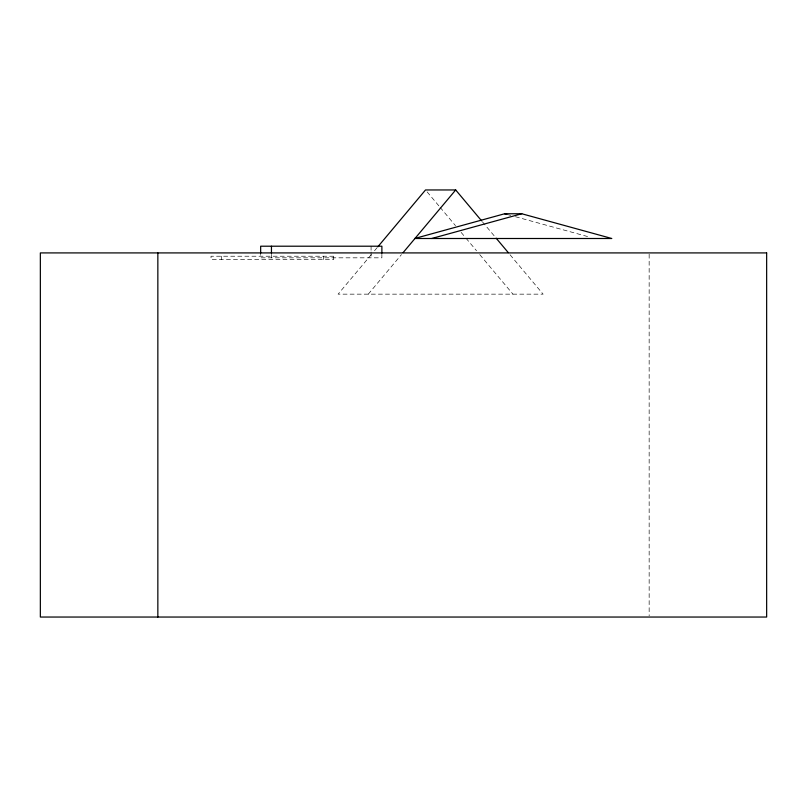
<?xml version="1.0" encoding="UTF-8"?>
<svg xmlns="http://www.w3.org/2000/svg" width="807" height="807" viewBox="0 0 807 807"><rect width="100%" height="100%" fill="white"/><g stroke="black" fill="none" stroke-linecap="round" stroke-linejoin="round"><path stroke-width="0.61" stroke-dasharray="4.04 3.03" d="M371.291 254.598L338.103 294.152L543.111 294.152L509.923 254.598M374.529 250.735L376.95 247.84M368.274 294.152L401.462 254.598M508.269 214.743L510.67 215.408M515.471 216.73L589.907 237.177M482.404 221.794L495.357 237.228M427.145 191.884L439.28 206.36M440.097 207.318L455.471 225.647M461.14 232.406L465.185 237.228M465.992 238.196L476.523 250.735M479.762 254.598L512.949 294.152M649.151 254.175L649.151 615.781M381.882 254.346L381.882 257.826L260.661 257.826L260.661 254.346M371.079 246.206L371.079 250.856M371.079 252.016L371.079 257.826M323.365 256.223L323.365 259.541M271.455 254.346L271.455 257.826M221.4 256.223L221.4 259.541M333.735 256.223L211.03 256.223L211.03 259.541L333.735 259.541L333.735 256.223"/><path stroke-width="1.21" d="M377.767 246.881L425.521 189.958L455.693 189.958L481.597 220.825M403.076 252.662L455.693 189.958M504.668 213.754L414.637 238.499L611.797 238.499L521.766 213.754L504.668 213.754L507.068 214.42M431.725 238.499L521.766 213.754M496.164 238.196L508.309 252.662M381.882 253.176L381.882 246.206L260.661 246.206L260.661 253.176M271.455 246.206L271.455 253.176M157.849 252.914L157.849 617.042M766.65 252.914L40.35 252.914L40.35 617.042L766.65 617.042L766.65 252.914"/></g></svg>
